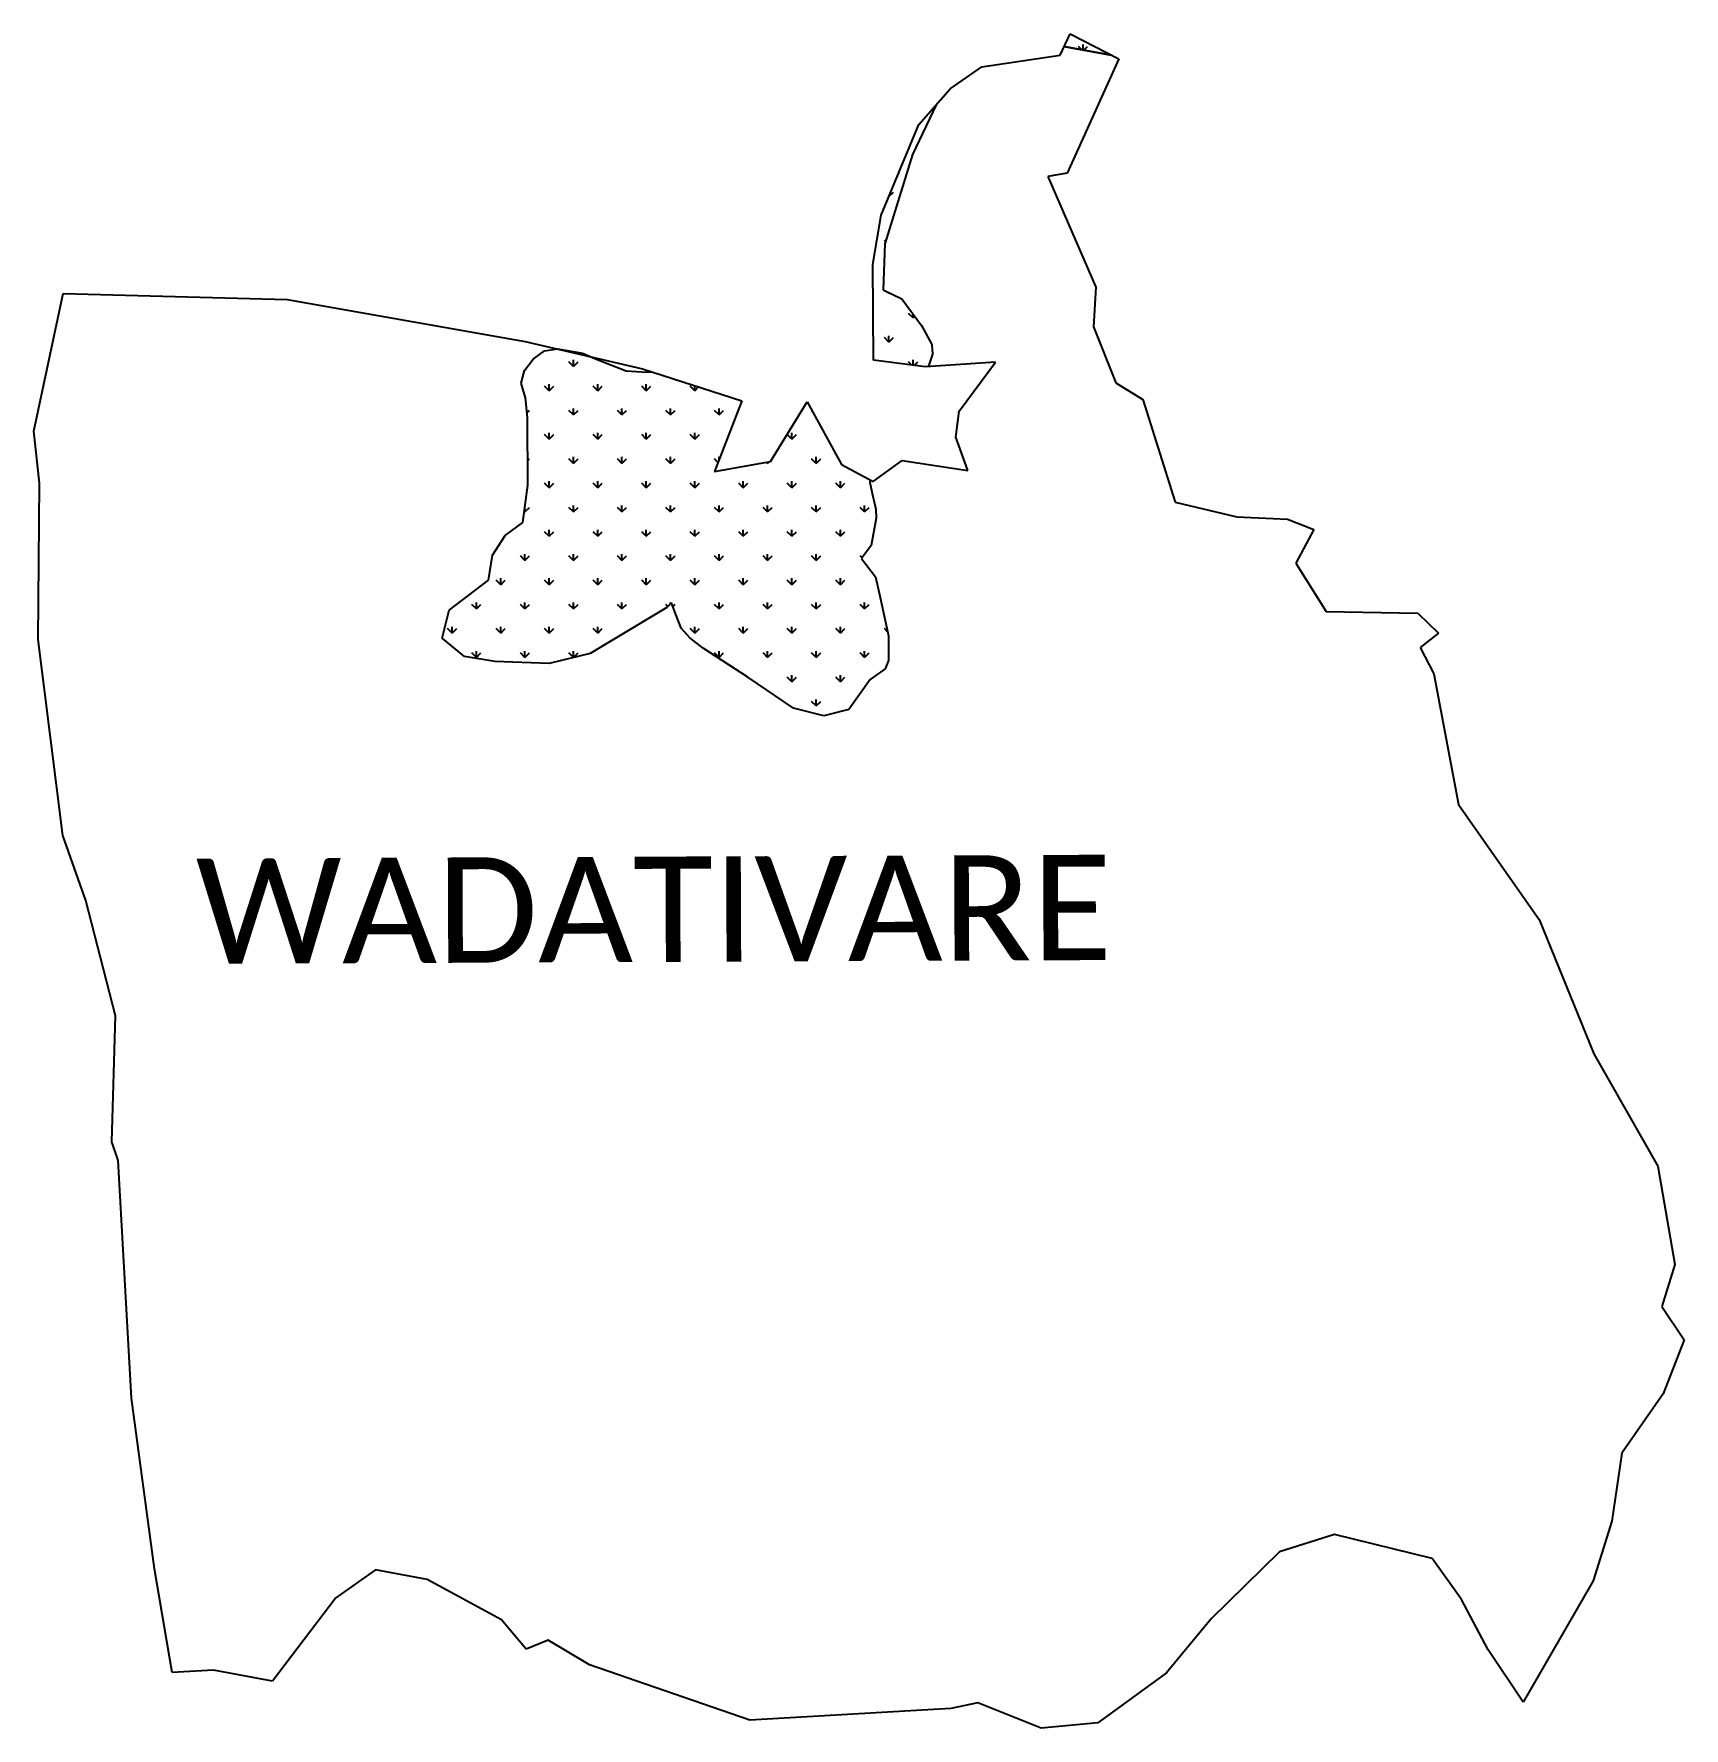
# Model space of a CAD drawing. Header units: metres. Extents: x 321844 to 324287, y 1843462 to 1845971.
import ezdxf

# ---------------------------------------------------------------- set-up
doc = ezdxf.new("R2010")
doc.units = ezdxf.units.M
doc.layers.add('MANGROOVES', color=112, linetype='Continuous')
doc.layers.add('VILLAGE NAME', color=250, linetype='Continuous')
doc.styles.get("Standard").update_dxf_attribs({"font": 'simplex.shx'})

msp = doc.modelspace()

# ---------------------------------------------------------------- linework, layer by layer
at = {"color": 3}
for p, q in [((323363.1, 1845939.5), (323377.7, 1845971)), ((323247.4, 1845922), (323363.1, 1845939.5)), ((323450.2, 1845933.9), (323373.5, 1845764.5)), ((323200.2, 1845889.4), (323247.4, 1845922)), ((323153.9, 1845836.8), (323200.2, 1845889.4)), ((323098.1, 1845702.7), (323153.9, 1845836.8)), ((323373.5, 1845764.5), (323345.1, 1845759.9)), ((323345.1, 1845759.9), (323415.7, 1845595.8)), ((323085.6, 1845629.6), (323098.1, 1845702.7)), ((323087, 1845487.6), (323085.6, 1845629.6)), ((321843.9, 1845382.7), (321887.4, 1845586.5)), ((321887.4, 1845586.5), (322219, 1845577.8)), ((322219, 1845577.8), (322571.2, 1845515.5)), ((323415.7, 1845595.8), (323412.7, 1845537.3)), ((323412.7, 1845537.3), (323445.5, 1845454.4)), ((322571.2, 1845515.5), (322744.7, 1845475.1)), ((322744.7, 1845475.1), (322892.1, 1845427.4)), ((323163.8, 1845477.7), (323087, 1845487.6)), ((323267.6, 1845484.7), (323163.8, 1845477.7)), ((323213.4, 1845412.3), (323267.6, 1845484.7)), ((323445.5, 1845454.4), (323485.4, 1845429.7)), ((322892.1, 1845427.4), (322851.4, 1845323)), ((322934.5, 1845337.6), (322988.8, 1845426.2)), ((322988.8, 1845426.2), (323039.3, 1845333.5)), ((323485.4, 1845429.7), (323533.3, 1845277.3)), ((323208.6, 1845373.8), (323213.4, 1845412.3)), ((321852.4, 1845305.8), (321843.9, 1845382.7)), ((323226.3, 1845324.2), (323208.6, 1845373.8)), ((322851.4, 1845323), (322934.5, 1845337.6)), ((323039.3, 1845333.5), (323086.4, 1845308)), ((323086.4, 1845308), (323129.1, 1845339)), ((323129.1, 1845339), (323226.3, 1845324.2)), ((321850.1, 1845074.1), (321852.4, 1845305.8)), ((323533.3, 1845277.3), (323624.6, 1845255.7)), ((323624.6, 1845255.7), (323699.7, 1845252.4)), ((323699.7, 1845252.4), (323738.7, 1845237)), ((323738.7, 1845237), (323712, 1845187.1)), ((323712, 1845187.1), (323757.1, 1845115.7)), ((323757.1, 1845115.7), (323892.4, 1845113.2)), ((323892.4, 1845113.2), (323923.2, 1845083.4)), ((321887, 1844784.1), (321850.1, 1845074.1)), ((323923.2, 1845083.4), (323895.9, 1845062.5)), ((323895.9, 1845062.5), (323916.2, 1845023.1)), ((323916.2, 1845023.1), (323952.6, 1844829.8)), ((323952.6, 1844829.8), (324072.3, 1844659.5)), ((321920.7, 1844687.5), (321887, 1844784.1)), ((321964.5, 1844516.6), (321920.7, 1844687.5)), ((324072.3, 1844659.5), (324153.2, 1844460.5)), ((321959.2, 1844330.4), (321964.5, 1844516.6)), ((324153.2, 1844460.5), (324248.1, 1844294.3)), ((321968.9, 1844302.5), (321959.2, 1844330.4)), ((321988.2, 1843950.7), (321968.9, 1844302.5)), ((324248.1, 1844294.3), (324273.2, 1844148.7)), ((324273.2, 1844148.7), (324253.7, 1844086.5)), ((324253.7, 1844086.5), (324286.8, 1844036.8)), ((324286.8, 1844036.8), (324255.7, 1843957.3)), ((322022.5, 1843697.9), (321988.2, 1843950.7)), ((324255.7, 1843957.3), (324194.6, 1843869.4)), ((324194.6, 1843869.4), (324179.8, 1843768.4)), ((323769.1, 1843748.9), (323687.6, 1843723)), ((323913.9, 1843713.2), (323769.1, 1843748.9)), ((324179.8, 1843768.4), (324152.3, 1843680.2)), ((323687.6, 1843723), (323586.7, 1843623.7)), ((322048.8, 1843544.3), (322022.5, 1843697.9)), ((322349.6, 1843696.3), (322290.8, 1843655)), ((322426, 1843682.1), (322349.6, 1843696.3)), ((323957.1, 1843652.7), (323913.9, 1843713.2)), ((322536.3, 1843622.3), (322426, 1843682.1)), ((324152.3, 1843680.2), (324048.4, 1843500.4)), ((322290.8, 1843655), (322197, 1843531.4)), ((323996.6, 1843577.9), (323957.1, 1843652.7)), ((322572.5, 1843578.8), (322536.3, 1843622.3)), ((323586.7, 1843623.7), (323520.6, 1843544.1)), ((322605.3, 1843592.3), (322572.5, 1843578.8)), ((322666.4, 1843555.8), (322605.3, 1843592.3)), ((324048.4, 1843500.4), (323996.6, 1843577.9)), ((322109.8, 1843547.9), (322048.8, 1843544.3)), ((322197, 1843531.4), (322109.8, 1843547.9)), ((322903.8, 1843473.8), (322666.4, 1843555.8)), ((323520.6, 1843544.1), (323418.8, 1843469.7)), ((323241.1, 1843499.4), (323201.4, 1843491.2)), ((323335.1, 1843462.1), (323241.1, 1843499.4)), ((323201.4, 1843491.2), (322903.8, 1843473.8)), ((323418.8, 1843469.7), (323335.1, 1843462.1))]:
    msp.add_line(p, q, dxfattribs=at)
at = {"color": 3, "flags": 128}
msp.add_lwpolyline([(323377.7, 1845971), (323450.2, 1845933.9)], dxfattribs=at)
at = {"layer": 'MANGROOVES', "linetype": 'Continuous'}
for p, q in [((323395, 1845947.5), (323390.2, 1845952.3)), ((323397, 1845947.1), (323397, 1845955.1)), ((323398.3, 1845946.9), (323403.7, 1845952.3)), ((323109.6, 1845730), (323109.5, 1845730.1)), ((323109.6, 1845730), (323116.4, 1845736.7)), ((323109.6, 1845730), (323109.6, 1845730.5)), ((323104.4, 1845663.4), (323102.9, 1845664.9)), ((323109.6, 1845586.3), (323106.8, 1845589.1)), ((323109.6, 1845586.3), (323109.6, 1845587.8)), ((323109.6, 1845586.3), (323110.6, 1845587.3)), ((323145.5, 1845550.4), (323138.8, 1845557.1)), ((323145.5, 1845550.4), (323145.5, 1845555.6)), ((323145.5, 1845550.4), (323147.7, 1845552.6)), ((323109.6, 1845514.5), (323102.9, 1845521.2)), ((323109.6, 1845514.5), (323109.6, 1845524)), ((323109.6, 1845514.5), (323116.4, 1845521.2)), ((322642.6, 1845478.6), (322635.9, 1845485.3)), ((322642.6, 1845478.6), (322642.6, 1845488.1)), ((322642.6, 1845478.6), (322649.4, 1845485.3)), ((323143.8, 1845480.3), (323138.8, 1845485.3)), ((323145.5, 1845480), (323145.5, 1845488.1)), ((323146.8, 1845479.9), (323152.3, 1845485.3)), ((322606.7, 1845442.6), (322606.7, 1845452.2)), ((322678.6, 1845442.6), (322678.6, 1845452.2)), ((322750.4, 1845442.6), (322750.4, 1845452.2)), ((322822.2, 1845442.6), (322822.2, 1845450)), ((322606.7, 1845442.6), (322600, 1845449.4)), ((322606.7, 1845442.6), (322613.5, 1845449.4)), ((322678.6, 1845442.6), (322671.8, 1845449.4)), ((322678.6, 1845442.6), (322685.3, 1845449.4)), ((322750.4, 1845442.6), (322743.7, 1845449.4)), ((322750.4, 1845442.6), (322757.1, 1845449.4)), ((322822.2, 1845442.6), (322815.5, 1845449.4)), ((322822.2, 1845442.6), (322827.8, 1845448.2)), ((322573.7, 1845409.6), (322577.5, 1845413.4)), ((322642.6, 1845406.7), (322635.9, 1845413.4)), ((322642.6, 1845406.7), (322642.6, 1845416.2)), ((322642.6, 1845406.7), (322649.4, 1845413.4)), ((322714.5, 1845406.7), (322707.7, 1845413.4)), ((322714.5, 1845406.7), (322714.5, 1845416.2)), ((322714.5, 1845406.7), (322721.2, 1845413.4)), ((322786.3, 1845406.7), (322779.6, 1845413.4)), ((322786.3, 1845406.7), (322786.3, 1845416.2)), ((322786.3, 1845406.7), (322793.1, 1845413.4)), ((322858.2, 1845406.7), (322851.4, 1845413.4)), ((322858.2, 1845406.7), (322858.2, 1845416.2)), ((322858.2, 1845406.7), (322864.9, 1845413.4)), ((322996.5, 1845412.1), (322995.1, 1845413.4)), ((322606.7, 1845370.8), (322600, 1845377.5)), ((322606.7, 1845370.8), (322606.7, 1845380.3)), ((322606.7, 1845370.8), (322613.5, 1845377.5)), ((322678.6, 1845370.8), (322671.8, 1845377.5)), ((322678.6, 1845370.8), (322678.6, 1845380.3)), ((322678.6, 1845370.8), (322685.3, 1845377.5)), ((322750.4, 1845370.8), (322743.7, 1845377.5)), ((322750.4, 1845370.8), (322750.4, 1845380.3)), ((322750.4, 1845370.8), (322757.1, 1845377.5)), ((322822.2, 1845370.8), (322815.5, 1845377.5)), ((322822.2, 1845370.8), (322822.2, 1845380.3)), ((322822.2, 1845370.8), (322829, 1845377.5)), ((322965.9, 1845370.8), (322959.2, 1845377.5)), ((322965.9, 1845370.8), (322965.9, 1845380.3)), ((322965.9, 1845370.8), (322972.7, 1845377.5)), ((322574.8, 1845338.8), (322577.5, 1845341.6)), ((322642.6, 1845334.9), (322635.9, 1845341.6)), ((322642.6, 1845334.9), (322642.6, 1845344.4)), ((322642.6, 1845334.9), (322649.4, 1845341.6)), ((322714.5, 1845334.9), (322707.7, 1845341.6)), ((322714.5, 1845334.9), (322714.5, 1845344.4)), ((322714.5, 1845334.9), (322721.2, 1845341.6)), ((322786.3, 1845334.9), (322779.6, 1845341.6)), ((322786.3, 1845334.9), (322786.3, 1845344.4)), ((322786.3, 1845334.9), (322793.1, 1845341.6)), ((322856.6, 1845336.4), (322851.4, 1845341.6)), ((322858.2, 1845340.5), (322858.2, 1845344.4)), ((322930, 1845334.9), (322928.4, 1845336.5)), ((322930, 1845334.9), (322932.4, 1845337.2)), ((322930, 1845334.9), (322930, 1845336.8)), ((323001.9, 1845334.9), (322995.1, 1845341.6)), ((323001.9, 1845334.9), (323001.9, 1845344.4)), ((323001.9, 1845334.9), (323008.6, 1845341.6)), ((322606.7, 1845298.9), (322600, 1845305.7)), ((322606.7, 1845298.9), (322606.7, 1845308.5)), ((322606.7, 1845298.9), (322613.5, 1845305.7)), ((322678.6, 1845298.9), (322671.8, 1845305.7)), ((322678.6, 1845298.9), (322678.6, 1845308.5)), ((322678.6, 1845298.9), (322685.3, 1845305.7)), ((322750.4, 1845298.9), (322743.7, 1845305.7)), ((322750.4, 1845298.9), (322750.4, 1845308.5)), ((322750.4, 1845298.9), (322757.1, 1845305.7)), ((322822.2, 1845298.9), (322815.5, 1845305.7)), ((322822.2, 1845298.9), (322822.2, 1845308.5)), ((322822.2, 1845298.9), (322829, 1845305.7)), ((322894.1, 1845298.9), (322887.4, 1845305.7)), ((322894.1, 1845298.9), (322894.1, 1845308.5)), ((322894.1, 1845298.9), (322900.8, 1845305.7)), ((322965.9, 1845298.9), (322959.2, 1845305.7)), ((322965.9, 1845298.9), (322965.9, 1845308.5)), ((322965.9, 1845298.9), (322972.7, 1845305.7)), ((323037.8, 1845298.9), (323031, 1845305.7)), ((323037.8, 1845298.9), (323037.8, 1845308.5)), ((323037.8, 1845298.9), (323044.5, 1845305.7)), ((322570.8, 1845263), (322569.8, 1845264)), ((322570.8, 1845263), (322570.8, 1845271.5)), ((322570.8, 1845263), (322577.5, 1845269.8)), ((322642.6, 1845263), (322635.9, 1845269.8)), ((322642.6, 1845263), (322642.6, 1845272.6)), ((322642.6, 1845263), (322649.4, 1845269.8)), ((322714.5, 1845263), (322707.7, 1845269.8)), ((322714.5, 1845263), (322714.5, 1845272.6)), ((322714.5, 1845263), (322721.2, 1845269.8)), ((322786.3, 1845263), (322779.6, 1845269.8)), ((322786.3, 1845263), (322786.3, 1845272.6)), ((322786.3, 1845263), (322793.1, 1845269.8)), ((322858.2, 1845263), (322851.4, 1845269.8)), ((322858.2, 1845263), (322858.2, 1845272.6)), ((322858.2, 1845263), (322864.9, 1845269.8)), ((322930, 1845263), (322923.3, 1845269.8)), ((322930, 1845263), (322930, 1845272.6)), ((322930, 1845263), (322936.7, 1845269.8)), ((323001.9, 1845263), (322995.1, 1845269.8)), ((323001.9, 1845263), (323001.9, 1845272.6)), ((323001.9, 1845263), (323008.6, 1845269.8)), ((323073.7, 1845263), (323067, 1845269.8)), ((323073.7, 1845263), (323073.7, 1845272.6)), ((323073.7, 1845263), (323080.4, 1845269.8)), ((322606.7, 1845227.1), (322600, 1845233.8)), ((322606.7, 1845227.1), (322606.7, 1845236.6)), ((322606.7, 1845227.1), (322613.5, 1845233.8)), ((322678.6, 1845227.1), (322671.8, 1845233.8)), ((322678.6, 1845227.1), (322678.6, 1845236.6)), ((322678.6, 1845227.1), (322685.3, 1845233.8)), ((322750.4, 1845227.1), (322743.7, 1845233.8)), ((322750.4, 1845227.1), (322750.4, 1845236.6)), ((322750.4, 1845227.1), (322757.1, 1845233.8)), ((322822.2, 1845227.1), (322815.5, 1845233.8)), ((322822.2, 1845227.1), (322822.2, 1845236.6)), ((322822.2, 1845227.1), (322829, 1845233.8)), ((322894.1, 1845227.1), (322887.4, 1845233.8)), ((322894.1, 1845227.1), (322894.1, 1845236.6)), ((322894.1, 1845227.1), (322900.8, 1845233.8)), ((322965.9, 1845227.1), (322959.2, 1845233.8)), ((322965.9, 1845227.1), (322965.9, 1845236.6)), ((322965.9, 1845227.1), (322972.7, 1845233.8)), ((323037.8, 1845227.1), (323031, 1845233.8)), ((323037.8, 1845227.1), (323037.8, 1845236.6)), ((323037.8, 1845227.1), (323044.5, 1845233.8)), ((322570.8, 1845191.2), (322570.8, 1845200.7)), ((322642.6, 1845191.2), (322642.6, 1845200.7)), ((322714.5, 1845191.2), (322714.5, 1845200.7)), ((322786.3, 1845191.2), (322786.3, 1845200.7)), ((322858.2, 1845191.2), (322858.2, 1845200.7)), ((322930, 1845191.2), (322930, 1845200.7)), ((323001.9, 1845191.2), (323001.9, 1845200.7)), ((323073.7, 1845200.4), (323073.7, 1845200.7)), ((322570.8, 1845191.2), (322564.1, 1845197.9)), ((322570.8, 1845191.2), (322577.5, 1845197.9)), ((322642.6, 1845191.2), (322635.9, 1845197.9)), ((322642.6, 1845191.2), (322649.4, 1845197.9)), ((322714.5, 1845191.2), (322707.7, 1845197.9)), ((322714.5, 1845191.2), (322721.2, 1845197.9)), ((322786.3, 1845191.2), (322779.6, 1845197.9)), ((322786.3, 1845191.2), (322793.1, 1845197.9)), ((322858.2, 1845191.2), (322851.4, 1845197.9)), ((322858.2, 1845191.2), (322864.9, 1845197.9)), ((322930, 1845191.2), (322923.3, 1845197.9)), ((322930, 1845191.2), (322936.7, 1845197.9)), ((323001.9, 1845191.2), (322995.1, 1845197.9)), ((323001.9, 1845191.2), (323008.6, 1845197.9)), ((323069.8, 1845195.1), (323067, 1845197.9)), ((322534.9, 1845155.3), (322528.1, 1845162)), ((322534.9, 1845155.3), (322534.9, 1845164.8)), ((322534.9, 1845155.3), (322541.6, 1845162)), ((322606.7, 1845155.3), (322600, 1845162)), ((322606.7, 1845155.3), (322606.7, 1845164.8)), ((322606.7, 1845155.3), (322613.5, 1845162)), ((322678.6, 1845155.3), (322671.8, 1845162)), ((322678.6, 1845155.3), (322678.6, 1845164.8)), ((322678.6, 1845155.3), (322685.3, 1845162)), ((322750.4, 1845155.3), (322743.7, 1845162)), ((322750.4, 1845155.3), (322750.4, 1845164.8)), ((322750.4, 1845155.3), (322757.1, 1845162)), ((322822.2, 1845155.3), (322815.5, 1845162)), ((322822.2, 1845155.3), (322822.2, 1845164.8)), ((322822.2, 1845155.3), (322829, 1845162)), ((322894.1, 1845155.3), (322887.4, 1845162)), ((322894.1, 1845155.3), (322894.1, 1845164.8)), ((322894.1, 1845155.3), (322900.8, 1845162)), ((322965.9, 1845155.3), (322959.2, 1845162)), ((322965.9, 1845155.3), (322965.9, 1845164.8)), ((322965.9, 1845155.3), (322972.7, 1845162)), ((323037.8, 1845155.3), (323031, 1845162)), ((323037.8, 1845155.3), (323037.8, 1845164.8)), ((323037.8, 1845155.3), (323044.5, 1845162)), ((322499, 1845119.3), (322492.2, 1845126.1)), ((322499, 1845119.3), (322499, 1845128.9)), ((322499, 1845119.3), (322505.7, 1845126.1)), ((322570.8, 1845119.3), (322564.1, 1845126.1)), ((322570.8, 1845119.3), (322570.8, 1845128.9)), ((322570.8, 1845119.3), (322577.5, 1845126.1)), ((322642.6, 1845119.3), (322635.9, 1845126.1)), ((322642.6, 1845119.3), (322642.6, 1845128.9)), ((322642.6, 1845119.3), (322649.4, 1845126.1)), ((322714.5, 1845119.3), (322707.7, 1845126.1)), ((322714.5, 1845119.3), (322714.5, 1845128.9)), ((322714.5, 1845119.3), (322721.2, 1845126.1)), ((322782.6, 1845123.1), (322779.6, 1845126.1)), ((322786.3, 1845126.6), (322786.3, 1845128.9)), ((322789.8, 1845122.8), (322793.1, 1845126.1)), ((322858.2, 1845119.3), (322851.4, 1845126.1)), ((322858.2, 1845119.3), (322858.2, 1845128.9)), ((322858.2, 1845119.3), (322864.9, 1845126.1)), ((322930, 1845119.3), (322923.3, 1845126.1)), ((322930, 1845119.3), (322930, 1845128.9)), ((322930, 1845119.3), (322936.7, 1845126.1)), ((323001.9, 1845119.3), (322995.1, 1845126.1)), ((323001.9, 1845119.3), (323001.9, 1845128.9)), ((323001.9, 1845119.3), (323008.6, 1845126.1)), ((323073.7, 1845119.3), (323067, 1845126.1)), ((323073.7, 1845119.3), (323073.7, 1845128.9)), ((323073.7, 1845119.3), (323080.4, 1845126.1)), ((322463, 1845083.4), (322456.3, 1845090.2)), ((322463, 1845083.4), (322463, 1845092.9)), ((322463, 1845083.4), (322469.8, 1845090.2)), ((322534.9, 1845083.4), (322528.1, 1845090.2)), ((322534.9, 1845083.4), (322534.9, 1845092.9)), ((322534.9, 1845083.4), (322541.6, 1845090.2)), ((322606.7, 1845083.4), (322600, 1845090.2)), ((322606.7, 1845083.4), (322606.7, 1845092.9)), ((322606.7, 1845083.4), (322613.5, 1845090.2)), ((322678.6, 1845083.4), (322671.8, 1845090.2)), ((322678.6, 1845083.4), (322678.6, 1845092.9)), ((322678.6, 1845083.4), (322685.3, 1845090.2)), ((322822.2, 1845083.4), (322815.5, 1845090.2)), ((322822.2, 1845083.4), (322822.2, 1845092.9)), ((322822.2, 1845083.4), (322829, 1845090.2)), ((322894.1, 1845083.4), (322887.4, 1845090.2)), ((322894.1, 1845083.4), (322894.1, 1845092.9)), ((322894.1, 1845083.4), (322900.8, 1845090.2)), ((322965.9, 1845083.4), (322959.2, 1845090.2)), ((322965.9, 1845083.4), (322965.9, 1845092.9)), ((322965.9, 1845083.4), (322972.7, 1845090.2)), ((323037.8, 1845083.4), (323031, 1845090.2)), ((323037.8, 1845083.4), (323037.8, 1845092.9)), ((323037.8, 1845083.4), (323044.5, 1845090.2)), ((323107.7, 1845085.4), (323102.9, 1845090.2)), ((322499, 1845047.5), (322492.2, 1845054.2)), ((322499, 1845047.5), (322499, 1845057)), ((322499, 1845047.5), (322505.7, 1845054.2)), ((322570.8, 1845047.5), (322564.1, 1845054.2)), ((322570.8, 1845047.5), (322570.8, 1845057)), ((322570.8, 1845047.5), (322577.5, 1845054.2)), ((322642.6, 1845047.5), (322635.9, 1845054.2)), ((322642.6, 1845047.5), (322642.6, 1845057)), ((322642.6, 1845047.5), (322649.4, 1845054.2)), ((322858.2, 1845047.5), (322851.4, 1845054.2)), ((322858.2, 1845047.5), (322858.2, 1845057)), ((322858.2, 1845047.5), (322864.9, 1845054.2)), ((322930, 1845047.5), (322923.3, 1845054.2)), ((322930, 1845047.5), (322930, 1845057)), ((322930, 1845047.5), (322936.7, 1845054.2)), ((323001.9, 1845047.5), (322995.1, 1845054.2)), ((323001.9, 1845047.5), (323001.9, 1845057)), ((323001.9, 1845047.5), (323008.6, 1845054.2)), ((323073.7, 1845047.5), (323067, 1845054.2)), ((323073.7, 1845047.5), (323073.7, 1845057)), ((323073.7, 1845047.5), (323080.4, 1845054.2)), ((322965.9, 1845011.6), (322959.2, 1845018.3)), ((322965.9, 1845011.6), (322965.9, 1845021.1)), ((322965.9, 1845011.6), (322972.7, 1845018.3)), ((323037.8, 1845011.6), (323031, 1845018.3)), ((323037.8, 1845011.6), (323037.8, 1845021.1)), ((323037.8, 1845011.6), (323044.5, 1845018.3)), ((323001.9, 1844975.7), (322995.1, 1844982.4)), ((323001.9, 1844975.7), (323001.9, 1844985.2)), ((323001.9, 1844975.7), (323008.6, 1844982.4))]:
    msp.add_line(p, q, dxfattribs=at)
at = {"layer": 'MANGROOVES'}
for p, q in [((323179.4, 1845865.8), (323144.4, 1845792.1)), ((323179.7, 1845866.1), (323179.4, 1845865.8)), ((323144.4, 1845792.1), (323103.4, 1845660.3)), ((323103.4, 1845660.3), (323101.2, 1845591.8)), ((323101.2, 1845591.8), (323128.7, 1845578.6)), ((323128.7, 1845578.6), (323157.7, 1845539)), ((323157.7, 1845539), (323173.1, 1845511.2)), ((322583, 1845489.1), (322600, 1845501.5)), ((322600, 1845501.5), (322619, 1845504.4)), ((322619, 1845504.4), (322656.1, 1845498.2)), ((323173.1, 1845511.2), (323174.2, 1845496.6)), ((322570, 1845472.3), (322583, 1845489.1)), ((322656.1, 1845498.2), (322677.6, 1845488.6)), ((322677.6, 1845488.6), (322720.8, 1845472)), ((323168.8, 1845480.2), (323167.6, 1845477.9)), ((323174.2, 1845496.6), (323168.8, 1845480.2)), ((322565.1, 1845453.9), (322570, 1845472.3)), ((322571.5, 1845432.2), (322565.1, 1845453.9)), ((322720.8, 1845472), (322751.4, 1845470.1)), ((322751.4, 1845470.1), (322758.7, 1845470.5)), ((322574.4, 1845402.7), (322571.5, 1845432.2)), ((322575, 1845302.7), (322574.4, 1845402.7)), ((322567.6, 1845247.4), (322575, 1845302.7)), ((323082, 1845310.4), (323081.5, 1845306.6)), ((323081.5, 1845306.6), (323085.2, 1845288.3)), ((323085.2, 1845288.3), (323090.1, 1845267.1)), ((323090.9, 1845253.9), (323083.5, 1845213.3)), ((323090.1, 1845267.1), (323090.9, 1845253.9)), ((322523, 1845199.2), (322541.5, 1845227.9)), ((322541.5, 1845227.9), (322567.6, 1845247.4)), ((322516.9, 1845161.8), (322523, 1845199.2)), ((323083.5, 1845213.3), (323069.1, 1845194.2)), ((323069.1, 1845194.2), (323089.8, 1845166.9)), ((322458.8, 1845117.6), (322516.9, 1845161.8)), ((323089.8, 1845166.9), (323096.7, 1845136.2)), ((322787.9, 1845128.2), (322780.8, 1845121.3)), ((322792.6, 1845114.9), (322787.9, 1845128.2)), ((323096.7, 1845136.2), (323108.9, 1845079.6)), ((322448.5, 1845076.1), (322458.8, 1845117.6)), ((322780.8, 1845121.3), (322667.5, 1845053.2)), ((322802.3, 1845090.8), (322792.6, 1845114.9)), ((322481.5, 1845049.1), (322448.5, 1845076.1)), ((322814.7, 1845076.4), (322802.3, 1845090.8)), ((322834.5, 1845061.5), (322814.7, 1845076.4)), ((323108.9, 1845079.6), (323109.2, 1845043.1)), ((322526.3, 1845041.8), (322481.5, 1845049.1)), ((322667.5, 1845053.2), (322606.9, 1845038.8)), ((322900.7, 1845018.4), (322834.5, 1845061.5)), ((322606.9, 1845038.8), (322526.3, 1845041.8)), ((323104.1, 1845030.5), (323081.7, 1845015)), ((323109.2, 1845043.1), (323104.1, 1845030.5)), ((322968.3, 1844972.5), (322900.7, 1845018.4)), ((323081.7, 1845015), (323050.3, 1844970.7)), ((323013.3, 1844960.9), (322968.3, 1844972.5)), ((323050.3, 1844970.7), (323013.3, 1844960.9))]:
    msp.add_line(p, q, dxfattribs=at)
at = {"layer": 'MANGROOVES', "const_width": 3.03, "flags": 128}
msp.add_lwpolyline([(323439.7, 1845939.3), (323369, 1845952.2)], dxfattribs=at)

# ---------------------------------------------------------------- texts
at = {"layer": 'VILLAGE NAME', "insert": (322083.2, 1844749.7), "char_height": 155.989, "attachment_point": 1, "rotation": 0.2435}
msp.add_mtext_dynamic_manual_height_columns('{\\fCalibri|b0|i0|c0|p34;WADATIVARE}', width=3672.639, gutter_width=779.9, heights=[0], dxfattribs=at)

doc.saveas('drawing.dxf')
